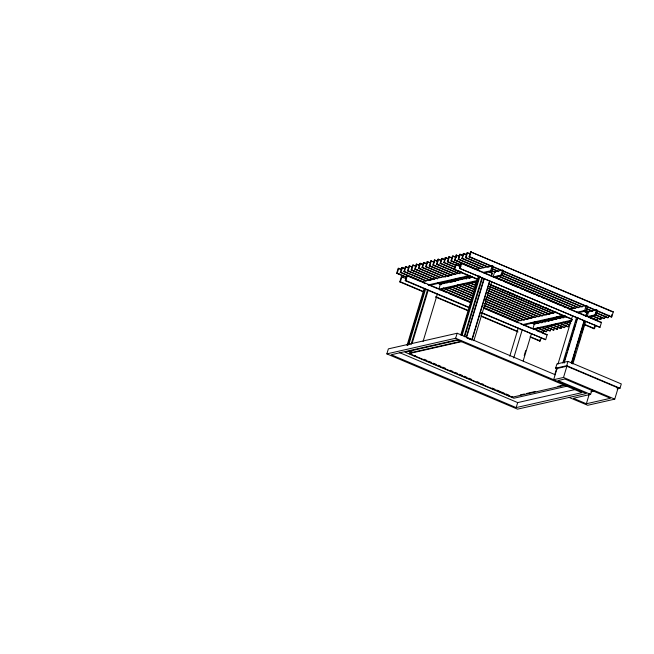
<?xml version="1.0" encoding="UTF-8"?>
<svg xmlns="http://www.w3.org/2000/svg" width="654" height="654" viewBox="0 0 654 654"><rect width="100%" height="100%" fill="white"/><g stroke="black" fill="none" stroke-linecap="round" stroke-linejoin="round"><path stroke-width="0.98" d="M406.42 277.435L396.643 273.298L398.155 268.295L401.564 269.342M396.643 273.298L397.248 273.168L398.76 268.156M471.158 302.524L400.264 272.481L401.777 267.47L405.186 268.524M400.264 272.481L400.869 272.342L402.382 267.339M423.252 291.831L399.79 281.907L401.303 276.895L406.6 278.743M399.79 281.907L400.395 281.768L401.908 276.756M425.828 280.942L403.886 271.655L405.398 266.652L408.807 267.699M403.886 271.655L404.491 271.516L406.003 266.513M429.449 280.116L407.507 270.838L409.02 265.826L412.429 266.873M405.227 280.672L406.731 275.661L407.336 275.522L405.823 280.533L405.227 280.672L469.041 307.666M407.507 270.838L408.112 270.699L409.625 265.688M433.071 279.291L411.129 270.012L412.641 265.001L416.05 266.055M411.129 270.012L411.734 269.873L413.246 264.87M386.857 353.879L455.65 338.249L586.319 393.528L517.527 409.151L386.857 353.879L388.37 348.868L457.162 333.246L555.164 374.701M437.624 278.866L414.75 269.186L416.263 264.183L419.672 265.23M414.75 269.186L415.355 269.056L416.868 264.044M440.314 277.648L418.372 268.369L419.884 263.358L423.293 264.412M418.372 268.369L418.969 268.23L420.481 263.219M443.935 276.83L421.994 267.543L423.498 262.54L426.907 263.587M421.994 267.543L422.59 267.404L424.103 262.401M448.489 276.397L425.607 266.718L427.119 261.714L430.528 262.761M425.607 266.718L426.212 266.587L427.724 261.575M451.17 275.179L429.228 265.9L430.741 260.889L434.15 261.943M429.228 265.9L429.833 265.761L431.346 260.758M407.033 345.41L424.25 288.389M407.794 345.435L424.773 289.182M408.783 344.715L425.574 289.117M454.792 274.361L432.85 265.074L434.362 260.071L437.771 261.118M432.85 265.074L433.455 264.935L434.967 259.932M410.974 344.707L427.667 289.428M412.151 343.342L428.198 290.196M565.694 385.067L512.376 397.182L409.216 353.544L409.363 353.046L461.176 341.274M458.413 273.536L436.471 264.257L437.984 259.246L441.393 260.3M436.471 264.257L437.076 264.118L438.589 259.107M462.035 272.71L440.093 263.431L441.605 258.428L445.014 259.474M440.093 263.431L440.698 263.292L442.21 258.289M454.424 267.143L443.714 262.606L445.227 257.602L448.636 258.649M443.714 262.606L444.319 262.475L445.832 257.463M423.073 341.429L437.371 294.071M472.008 277.043L440.338 284.237L438.826 289.24L477.42 280.468M455.241 265.132L447.336 261.788L448.848 256.777L452.257 257.831M447.336 261.788L447.941 261.649L449.445 256.646M460.735 265.099L450.958 260.962L452.47 255.959L455.871 257.006M450.958 260.962L451.554 260.823L453.067 255.82M477.453 269.816L454.579 260.145L456.083 255.134L459.492 256.18M454.579 260.145L455.176 260.006L456.688 254.995M477.567 279.495L454.097 269.562L455.609 264.559L460.906 266.407M454.097 269.562L454.702 269.432L456.214 264.42M480.134 268.598L458.192 259.319L459.705 254.308L463.114 255.362M458.192 259.319L458.797 259.18L460.31 254.177M483.756 267.78L461.814 258.493L463.326 253.49L466.735 254.537M461.814 258.493L462.419 258.363L463.931 253.351M459.533 268.336L461.045 263.325L461.65 263.186L601.484 322.34L599.971 327.352L459.533 268.336L599.971 327.352M460.138 268.197L461.65 263.186M487.377 266.955L465.435 257.676L466.948 252.665L470.357 253.719M465.435 257.676L466.04 257.537L467.553 252.526M501.291 270.486L469.057 256.85L470.569 251.847L613.305 311.835L611.792 316.838L611.188 316.977L587.374 306.906M469.057 256.85L469.662 256.711L471.174 251.708M455.65 338.249L457.162 333.246M460.759 335.003L478.556 276.053M461.356 335.257L479.276 275.898M462.035 335.559L479.856 276.544M464.152 336.434L481.777 278.048M464.708 336.81L482.505 277.852M466.735 335.682L483.985 278.563M484.344 278.481L466.515 337.538L472.09 339.9L489.928 280.844M482.709 272.563L490.664 270.756L492.176 265.753L493.32 266.235L491.808 271.238L483.968 273.02M471.73 339.982L489.56 280.926M491.023 276.086L492.266 273.094L491.383 275.996M473.88 340.685L491.677 281.735M494.171 277.41L502.125 275.604L503.637 270.601L502.493 270.11L494.653 271.892L493.141 276.904L500.98 275.121L578.259 307.756M500.98 275.121L502.493 270.11M509.777 356.177L518.238 328.153M513.725 357.983L522.186 329.951M524.222 355.482L525.693 350.609M523.192 360.894L531.359 333.834M565.996 316.798L534.326 323.992L532.814 329.003L572.405 320.01M512.376 397.182L512.523 396.684M516.169 407.597L581.946 392.653L457.007 339.802L391.231 354.746L516.169 407.597L517.682 402.594L575.602 389.432M530.247 337.088L539.632 341.061L540.13 339.393M539.632 341.061L540.237 340.922L541.242 337.587M542.395 332.608L543 332.469L543.752 329.968M537.171 328.038L546.016 331.782L546.621 331.643L547.373 329.142M481.246 312.833L545.665 339.688L547.177 334.684L483.355 307.682M540.793 327.221L549.638 330.957L550.243 330.826L550.995 328.316M545.354 326.796L553.259 330.139L553.864 330L554.363 328.333M548.976 325.97L556.881 329.314L557.486 329.175L558.238 326.673M551.657 324.752L560.503 328.496L561.001 326.82M560.503 328.496L561.099 328.357L561.86 325.856M555.279 323.926L564.116 327.67L564.721 327.531L565.481 325.03M557.56 368.856L555.679 368.055L556.938 363.91L567.999 361.392L621.3 383.939L620 388.247L617.024 388.926M559.832 323.501L567.737 326.845L568.342 326.714L568.849 325.038M567.615 366.085L557.036 368.488L555.679 368.055M554.747 374.767L556.791 367.998M557.96 364.131L572.544 315.817M557.036 368.488L553.652 379.704L563.511 377.464L614.744 399.144L618.128 387.928L618.856 387.765M562.783 363.035L576.501 317.615M564.206 361.27L566.846 352.506M567.435 350.56L569.495 343.751M570.084 341.805L572.724 333.041M573.313 331.096L575.373 324.278M575.961 322.332L576.836 319.414M564.1 363.109L577.907 317.353M556.121 368.104L566.699 365.7L567.999 361.392M563.511 377.464L566.895 366.248L618.128 387.928M576.779 312.31L584.651 310.519L586.164 305.508L587.317 305.998L585.804 311.002L577.956 312.784M571.302 363.174L584.235 320.346M585.404 316.454L587.063 312.448L585.886 316.34M571.653 363.411L575.765 349.792M576.354 347.846L581.635 330.327M582.224 328.382L584.284 321.572M586.041 315.735L586.924 312.816M571.784 363.068L584.423 321.204M573.239 360.722L574.711 355.841M579.133 341.2L580.605 336.328M581.782 332.42L583.842 325.586M572.83 364.016L585.665 321.498M588.24 317.157L596.121 315.367L597.625 310.356L596.481 309.873L588.641 311.656L587.129 316.659L594.968 314.885L603.944 318.621L604.549 318.482L605.302 315.98M594.968 314.885L596.481 309.873M584.553 324.752L593.938 328.725L594.944 325.381M593.938 328.725L594.543 328.586L595.549 325.251M588.796 316.92L596.701 320.264L597.306 320.133L597.813 318.457M592.418 316.103L600.323 319.446L600.83 317.779M600.323 319.446L600.928 319.307L601.435 317.64M595.917 312.874L607.566 317.803L608.171 317.664L608.923 315.163M611.188 316.977L611.94 314.476M591.968 389.849L590.603 394.378L573.403 398.286L586.36 403.763L589.36 393.806M398.94 274.271L399.545 274.132M402.562 273.446L403.158 273.315M406.183 272.628L406.78 272.489M409.796 271.802L410.401 271.663M413.418 270.985L414.023 270.846M417.039 270.159L417.644 270.02M420.661 269.334L421.266 269.203M424.283 268.516L424.887 268.377M427.904 267.69L428.509 267.551M431.526 266.865L432.131 266.734M435.147 266.047L435.744 265.908M438.769 265.222L439.365 265.083M442.382 264.404L442.987 264.265M446.003 263.578L446.608 263.439M449.625 262.753L450.23 262.622M453.247 261.935L453.851 261.796M456.868 261.109L457.473 260.971M460.49 260.292L461.095 260.153M464.111 259.466L464.716 259.327M467.733 258.641L468.329 258.51M471.346 257.823L471.951 257.684M421.29 281.849L462.64 272.456M475.442 269.554L492.176 265.753M428.983 284.768L468.779 275.726M428.836 285.545L470.234 276.143M439.455 289.845L477.256 281.253M515.278 321.613L556.628 312.22M570.411 309.089L586.164 305.508M522.628 324.605L562.996 315.441M523.65 325.12L565.211 315.678M458.307 340.064L404.989 352.171L513.88 398.237L567.255 386.113M409.216 353.544L462.533 341.429M414.162 356.054L415.666 355.711M534.089 329.452L571.506 320.959M612.7 311.966L613.305 311.835M540.106 331.635L540.711 331.496M543.727 330.81L544.324 330.679M547.349 329.992L547.946 329.853M550.962 329.166L551.567 329.027M554.584 328.349L555.189 328.21M558.205 327.523L558.81 327.384M561.827 326.698L562.432 326.567M565.448 325.88L566.053 325.741M594.412 319.299L595.017 319.16M598.034 318.473L598.639 318.334M601.655 317.656L602.26 317.517M605.277 316.83L605.882 316.691M608.899 316.005L609.495 315.874M546.572 334.815L547.177 334.684M600.879 322.479L601.484 322.34M498.977 391.934L500.49 391.591M508.15 395.817L509.654 395.474M520.421 394.885L524.369 393.994M526.347 393.544L535.234 391.525M557.944 386.367L561.892 385.468M590.873 391.779L594.731 390.904M586.36 403.763L610.452 398.286L564.835 378.993L557.936 380.563L590.603 394.378M614.744 399.144L587.684 405.284L569.119 397.436M470.569 251.847L521.066 273.209M522.93 273.993L537.89 280.329M539.763 281.114L542.567 282.299M544.439 283.092L547.243 284.277M549.115 285.07L611.768 311.574M467.88 253.065L470.692 254.251M463.326 253.49L466.13 254.676M469.662 256.711L611.792 316.838M503.163 271.279L585.502 306.113M459.705 254.308L462.509 255.501M466.04 257.537L488.914 267.216M491.726 268.402L498.274 271.173M502.951 273.151L582.485 306.8M586.229 308.377L592.777 311.149M596.522 312.735L608.171 317.664M492.053 268.933L498.61 271.704M502.346 273.29L581.88 306.93M586.564 308.917L592.172 311.288M456.083 255.134L457.955 255.927M491.898 270.731L494.653 271.892M585.886 310.495L588.641 311.656M462.419 258.363L484.361 267.641M491.849 270.805L495.593 272.391M502.141 275.162L578.864 307.617M585.412 310.388L589.156 311.974M595.704 314.746L604.549 318.482M490.664 270.756L491.808 271.238M584.651 310.519L585.804 311.002M583.662 311.01L587.063 312.448M583.18 311.116L586.581 312.555M453.402 256.352L456.206 257.537M489.47 271.917L492.266 273.094M458.797 259.18L480.739 268.467M488.178 271.606L491.898 273.176M498.52 275.988L575.242 308.443M592.091 315.563L600.928 319.307M497.915 276.119L573.705 308.181M448.848 256.777L451.652 257.962M455.176 260.006L478.058 269.685M495.83 277.206L571.621 309.268M588.469 316.389L597.306 320.133M495.233 277.337L571.024 309.399M461.045 263.325L501.397 280.394M503.278 281.187L518.295 287.547M520.167 288.34L522.987 289.526M524.86 290.319L535.185 294.692M537.065 295.485L539.877 296.679M541.757 297.472L544.569 298.657M546.45 299.45L561.467 305.81M563.339 306.603L566.16 307.789M568.032 308.582L585.861 316.127M589.622 317.713L599.939 322.087M445.227 257.602L448.031 258.788M451.554 260.823L460.4 264.568M441.605 258.428L443.477 259.213M455.609 264.559L460.302 266.546M447.941 261.649L456.778 265.393M437.984 259.246L439.856 260.039M444.319 262.475L455.029 267.004M434.362 260.071L437.166 261.257M440.698 263.292L455.151 269.407M458.895 270.993L461.699 272.178M501.937 289.199L504.741 290.392M506.613 291.177L509.425 292.371M511.297 293.156L514.101 294.349M537.49 304.241L540.302 305.426M545.91 307.805L547.782 308.598M454.702 269.432L478.09 279.323M490.247 284.465L571.621 318.89M584.455 324.319L594.543 328.586M469.523 275.882L472.327 277.067M491.04 284.981L555.606 312.293M563.086 315.465L565.898 316.65M489.764 284.654L572.356 319.593M430.741 260.889L433.545 262.082M437.076 264.118L459.95 273.797M465.566 276.168L470.242 278.146M489.895 286.46L553.521 313.38M560.069 316.152L563.813 317.73M465.901 276.699L469.646 278.285M489.29 286.599L552.916 313.511M559.464 316.283L563.208 317.869M569.757 320.64L571.629 321.433M427.119 261.714L428.991 262.507M433.455 264.935L455.397 274.222M463.817 277.786L466.621 278.972M473.177 281.743L476.921 283.329M489.078 288.471L549.9 314.198M556.448 316.969L560.192 318.555M566.74 321.327L570.484 322.904M462.28 277.525L465.084 278.71M472.572 281.882L476.316 283.46M488.481 288.61L549.295 314.337M556.783 317.501L559.587 318.694M566.143 321.466L570.819 323.444M423.498 262.54L426.31 263.726M429.833 265.761L451.775 275.048M459.263 278.212L462.067 279.397M469.556 282.561L476.104 285.332M489.2 290.875L546.278 315.024M553.766 318.187L556.57 319.373M563.119 322.144L569.675 324.915L563.454 322.684M458.658 278.351L461.462 279.536M468.951 282.7L475.499 285.471M488.603 291.014L544.741 314.762M553.161 318.326L555.965 319.512M419.884 263.358L422.688 264.543M426.212 266.587L449.094 276.266M455.642 279.029L458.446 280.223M465.934 283.386L475.286 287.343M487.451 292.493L542.656 315.841M550.145 319.013L552.949 320.198M560.437 323.362L568.342 326.714M455.037 279.168L457.841 280.362M465.329 283.525L474.69 287.482M487.786 293.025L542.06 315.98M548.608 318.751L551.412 319.937M416.263 264.183L419.067 265.369M422.59 267.404L445.472 277.083M452.02 279.855L455.764 281.441M462.313 284.212L475.409 289.755M487.573 294.897L539.035 316.667M545.591 319.438L549.327 321.024M556.816 324.188L564.721 327.531M451.415 279.994L455.159 281.58M461.708 284.343L474.812 289.886M487.909 295.428L538.438 316.806M544.986 319.577L548.731 321.155M413.573 265.401L416.377 266.587M418.969 268.23L440.91 277.509M449.339 281.073L452.143 282.258M457.759 284.637L474.6 291.758M486.764 296.908L535.422 317.492M542.902 320.656L545.714 321.842M552.262 324.613L561.099 328.357M447.794 280.811L450.606 282.005M458.086 285.169L473.995 291.897M487.091 297.439L533.877 317.231M542.297 320.795L545.109 321.981M409.952 266.219L411.824 267.012M415.355 269.056L437.297 278.334M444.777 281.498L447.589 282.692M455.07 285.855L473.782 293.769M485.947 298.919L531.8 318.31M539.28 321.482L542.092 322.667M548.641 325.439L557.486 329.175M444.172 281.637L446.984 282.822M454.465 285.994L473.185 293.908M485.35 299.058L530.255 318.057M538.683 321.613L541.487 322.806M405.398 266.652L408.202 267.838M411.734 269.873L434.608 279.552M441.156 282.324L443.968 283.509M451.448 286.681L472.973 295.78M485.137 300.93L528.179 319.136M534.727 321.907L538.471 323.493M545.951 326.657L553.864 330M440.559 282.463L443.363 283.648M450.851 286.812L473.308 296.311M485.464 301.461L527.574 319.275M534.122 322.046L536.934 323.231M401.777 267.47L404.581 268.655M437.591 283.068L440.338 284.237M531.579 322.831L534.326 323.992M408.112 270.699L430.986 280.378M437.534 283.149L441.278 284.727M447.835 287.498L472.155 297.791M485.26 303.333L524.557 319.961M531.105 322.724L534.849 324.31M542.338 327.474L550.243 330.826M447.23 287.637L472.49 298.322M484.655 303.472L523.952 320.092M399.095 268.688L401.899 269.873M404.491 271.516L426.433 280.803M443.273 287.923L472.278 300.194M484.442 305.344L520.936 320.779M537.776 327.907L546.621 331.643M443.608 288.463L471.681 300.333M483.837 305.483L519.399 320.517M400.869 272.342L422.811 281.621M441.524 289.542L471.469 302.205M483.633 307.355L517.314 321.604M535.095 329.126L543 332.469M406.731 275.661L420.808 281.621M422.688 282.414L425.509 283.607M427.381 284.4L437.706 288.766M439.586 289.558L447.091 292.739M448.971 293.532L470.553 302.663M484.63 308.614L518.418 322.913M520.298 323.705L531.555 328.463M537.187 330.85L540 332.044M541.88 332.837L545.632 334.423M397.248 273.168L406.093 276.904M401.303 276.895L403.183 277.688M405.823 280.533L469.425 307.437M481.589 312.579L545.665 339.688M400.395 281.768L423.776 291.659M435.94 296.802L468.673 310.65M480.829 315.792L517.306 331.226M530.149 336.655L540.237 340.922M435.458 296.99L468.305 310.887M481.442 316.446L518.042 331.93M566.699 365.7L620 388.247M467.079 338.012L469.874 339.197M409.821 351.075L412.682 352.285M409.363 353.046L411.17 353.806M424.054 359.259L426.858 360.444M428.722 361.229L431.517 362.414M433.381 363.199L436.177 364.384M438.041 365.177L440.837 366.354M442.701 367.147L445.497 368.325M450.156 370.303L452.952 371.48M454.816 372.273L457.612 373.45M459.476 374.243L462.272 375.429M464.136 376.214L466.931 377.399M468.795 378.184L471.591 379.369M477.183 381.732L479.047 382.525M481.843 383.702L483.715 384.495M492.102 388.043L494.898 389.228M496.762 390.013L499.558 391.198M501.405 391.983L504.152 393.144M505.992 393.921L508.738 395.081M399.316 352.522L517.682 402.594"/></g></svg>
